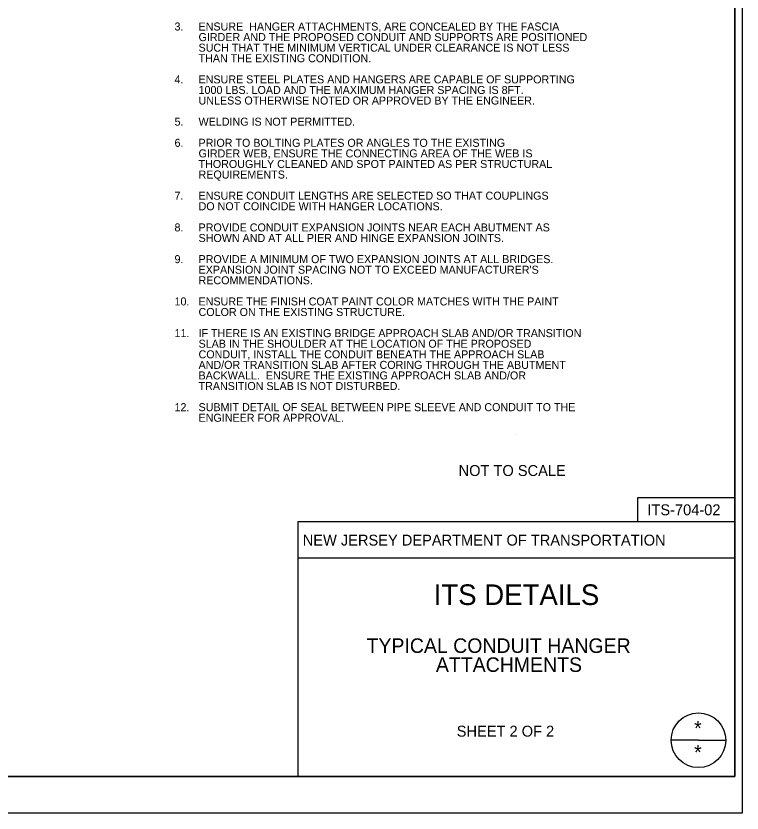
# Model space of a CAD drawing. Extents: x 507786 to 508835, y 495592 to 496252.
# Drawn here: x 508535.5 to 508834.5, y 495592 to 495920.6 of the extents above; entities that cross this region are included whole.
import ezdxf

# ---------------------------------------------------------------- set-up
doc = ezdxf.new("R2010")
doc.units = 0
doc.layers.add('1', color=7, linetype='Continuous')
doc.layers.add('41', color=7, linetype='Continuous')

msp = doc.modelspace()

# ---------------------------------------------------------------- linework, layer by layer
at = {"layer": '1'}
for p, q in [((508831.51, 495607.04), (508831.51, 496237.04)), ((508741.56, 495748.22), (508741.56, 495748.22)), ((508791.56, 495712.04), (508791.56, 495722.04)), ((508791.56, 495722.04), (508831.56, 495722.04)), ((508831.56, 495712.04), (508651.56, 495712.04)), ((508651.56, 495712.04), (508651.56, 495607.04)), ((508831.56, 495697.04), (508651.56, 495697.04)), ((508816.56, 495622.04), (508805.31, 495622.04)), ((508816.56, 495622.04), (508827.81, 495622.04)), ((507841.51, 495607.04), (508831.51, 495607.04)), ((508834.51, 495592.04), (507786.34, 495592.04))]:
    msp.add_line(p, q, dxfattribs=at)
msp.add_circle((508816.56, 495622.04), 11.25, dxfattribs=at)
at = {"layer": '41'}
for points in [[(507786.34, 496252.04), (508834.51, 496252.04), (508834.51, 495592.04), (507786.34, 495592.04)], [(507841.51, 496237.04), (508831.51, 496237.04), (508831.51, 495607.04), (507841.51, 495607.04)]]:
    msp.add_lwpolyline(points, close=True, dxfattribs=at)

# ---------------------------------------------------------------- texts
at = {"layer": '1'}
for s, height, p in [('3. ', 3.3, (508600.78, 495914.59)), ('ENSURE  HANGER ATTACHMENTS, ARE CONCEALED BY THE FASCIA ', 3.3, (508610.68, 495914.59)), ('GIRDER AND THE PROPOSED CONDUIT AND SUPPORTS ARE POSITIONED ', 3.3, (508610.68, 495910.23)), ('SUCH THAT THE MINIMUM VERTICAL UNDER CLEARANCE IS NOT LESS ', 3.3, (508610.68, 495905.87)), ('THAN THE EXISTING CONDITION.', 3.3, (508610.68, 495901.51)), ('4. ', 3.3, (508600.78, 495892.8)), ('ENSURE STEEL PLATES AND HANGERS ARE CAPABLE OF SUPPORTING', 3.3, (508610.68, 495892.8)), ('1000 LBS. LOAD AND THE MAXIMUM HANGER SPACING IS 8FT.', 3.3, (508610.68, 495888.44)), ('UNLESS OTHERWISE NOTED OR APPROVED BY THE ENGINEER.', 3.3, (508610.68, 495884.08)), ('5.', 3.3, (508600.78, 495875.36)), ('WELDING IS NOT PERMITTED.', 3.3, (508610.68, 495875.36)), ('6.', 3.3, (508600.78, 495866.65)), ('PRIOR TO BOLTING PLATES OR ANGLES TO THE EXISTING', 3.3, (508610.68, 495866.65)), ('GIRDER WEB, ENSURE THE CONNECTING AREA OF THE WEB IS ', 3.3, (508610.68, 495862.29)), ('THOROUGHLY CLEANED AND SPOT PAINTED AS PER STRUCTURAL ', 3.3, (508610.68, 495857.93)), ('REQUIREMENTS.', 3.3, (508610.68, 495853.57)), ('7. ', 3.3, (508600.78, 495844.86)), ('ENSURE CONDUIT LENGTHS ARE SELECTED SO THAT COUPLINGS', 3.3, (508610.68, 495844.86)), ('DO NOT COINCIDE WITH HANGER LOCATIONS.', 3.3, (508610.68, 495840.5)), ('8. ', 3.3, (508600.78, 495831.78)), ('PROVIDE CONDUIT EXPANSION JOINTS NEAR EACH ABUTMENT AS ', 3.3, (508610.68, 495831.78)), ('SHOWN AND AT ALL PIER AND HINGE EXPANSION JOINTS.', 3.3, (508610.68, 495827.42)), ('9. ', 3.3, (508600.78, 495818.71)), ('PROVIDE A MINIMUM OF TWO EXPANSION JOINTS AT ALL BRIDGES. ', 3.3, (508610.68, 495818.71)), ("EXPANSION JOINT SPACING NOT TO EXCEED MANUFACTURER'S", 3.3, (508610.68, 495814.35)), ('RECOMMENDATIONS.', 3.3, (508610.68, 495809.99)), ('10.', 3.3, (508600.78, 495801.27)), ('ENSURE THE FINISH COAT PAINT COLOR MATCHES WITH THE PAINT', 3.3, (508610.68, 495801.27)), ('COLOR ON THE EXISTING STRUCTURE.', 3.3, (508610.68, 495796.92)), ('11.  ', 3.3, (508600.78, 495788.2)), ('IF THERE IS AN EXISTING BRIDGE APPROACH SLAB AND/OR TRANSITION ', 3.3, (508610.68, 495788.2)), ('SLAB IN THE SHOULDER AT THE LOCATION OF THE PROPOSED ', 3.3, (508610.68, 495783.84)), ('CONDUIT, INSTALL THE CONDUIT BENEATH THE APPROACH SLAB ', 3.3, (508610.68, 495779.48)), ('AND/OR TRANSITION SLAB AFTER CORING THROUGH THE ABUTMENT ', 3.3, (508610.68, 495775.12)), ('BACKWALL.  ENSURE THE EXISTING APPROACH SLAB AND/OR ', 3.3, (508610.68, 495770.77)), ('TRANSITION SLAB IS NOT DISTURBED. ', 3.3, (508610.68, 495766.41)), ('12. ', 3.3, (508600.78, 495757.69)), ('SUBMIT DETAIL OF SEAL BETWEEN PIPE SLEEVE AND CONDUIT TO THE ', 3.3, (508610.68, 495757.69)), ('ENGINEER FOR APPROVAL.  ', 3.3, (508610.68, 495753.33)), ('NOT TO SCALE', 4.5, (508717.77, 495730.97)), ('ITS-704-02', 4.5, (508795.53, 495714.79)), ('NEW JERSEY DEPARTMENT OF TRANSPORTATION', 4.5, (508653.59, 495702.29)), ('ITS DETAILS', 8.5, (508707.5, 495677.79)), ('TYPICAL CONDUIT HANGER', 6, (508679.87, 495658.04)), ('ATTACHMENTS', 6, (508708.43, 495650.21)), ('*', 6, (508814.78, 495624.01)), ('SHEET 2 OF 2', 4.5, (508717.01, 495623.54)), ('*', 6, (508814.78, 495614.07))]:
    msp.add_text(s, height=height, dxfattribs=at).set_placement(p)

doc.saveas('drawing.dxf')
